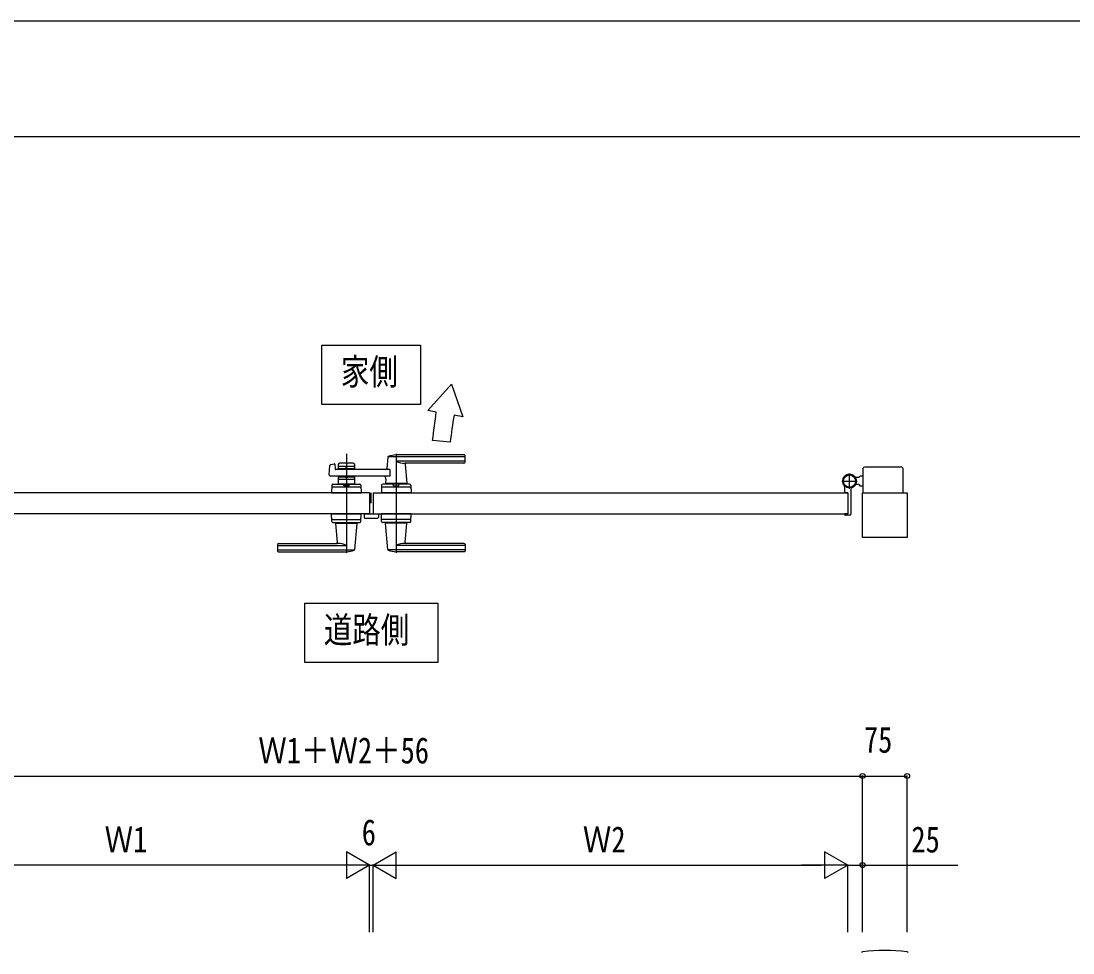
# Model space of a CAD drawing. Units: millimetres, scale not verified. Extents: x -4205 to 4205, y -2970 to 2970.
# Drawn here: x -2432 to -659, y 1400 to 2970 of the extents above; entities that cross this region are included whole.
import ezdxf
from ezdxf.enums import TextEntityAlignment as Align

# ---------------------------------------------------------------- set-up
doc = ezdxf.new("R2010")
doc.units = ezdxf.units.MM
doc.header["$LTSCALE"] = 12
for name, color, linetype in [('0-2_USER1', 3, 'Continuous'), ('0-3_YKK_12', 2, 'Continuous'), ('0-4_YKK_A1', 4, 'Continuous'), ('0-5_YKK_D', 6, 'Continuous'), ('0-6_YKK_ZWAK', 7, 'Continuous')]:
    doc.layers.add(name, color=color, linetype=linetype)
doc.styles.add('ＭＳ ゴシック', font='')
doc.styles.get('ＭＳ ゴシック').set_extended_font_data('MS Gothic')

msp = doc.modelspace()

# ---------------------------------------------------------------- linework, layer by layer
at = {"layer": '0-2_USER1'}
for points in [[(-1925.18, 2324.08), (-1925.18, 2424.08), (-1758.78, 2424.08), (-1758.78, 2324.08)], [(-1953.98, 1889.08), (-1953.98, 1989.08), (-1729.98, 1989.08), (-1729.98, 1889.08)]]:
    msp.add_lwpolyline(points, close=True, dxfattribs=at)
at = {"layer": '0-3_YKK_12'}
msp.add_line((-1841.98, 2158), (-1841.98, 2175), dxfattribs=at)
at = {"layer": '0-4_YKK_A1'}
for p, q in [((-1706.52, 2358.24), (-1746.74, 2313.72)), ((-1706.52, 2358.24), (-1687.65, 2303.31)), ((-1732.4, 2311.2), (-1746.74, 2313.72)), ((-1687.65, 2303.31), (-1702.43, 2305.91)), ((-1708.86, 2260.33), (-1738.7, 2263.51)), ((-1883.98, 2241), (-1883.98, 2074)), ((-1814.03, 2235.39), (-1815.73, 2216.31)), ((-1684.98, 2235.98), (-1813.77, 2235.98)), ((-1799.98, 2241), (-1799.98, 2074)), ((-1684.98, 2239), (-1799.98, 2239)), ((-1683.98, 2227), (-1683.98, 2238)), ((-1912.81, 2205.66), (-1911.59, 2221.07)), ((-1910.08, 2222.85), (-1904.66, 2224.2)), ((-1903.42, 2223.28), (-1903.03, 2215.45)), ((-1897.48, 2223), (-1897.48, 2214.5)), ((-1897.48, 2220), (-1870.48, 2220)), ((-1872.48, 2225), (-1895.48, 2225)), ((-1895.48, 2216), (-1886.39, 2216)), ((-1884.33, 2217.65), (-1885.69, 2216.29)), ((-1883.62, 2217.65), (-1882.27, 2216.29)), ((-1881.56, 2216), (-1872.48, 2216)), ((-1870.48, 2223), (-1870.48, 2214.5)), ((-1684.98, 2228.33), (-1799.98, 2228.33)), ((-1685.98, 2225), (-1785, 2225)), ((-1784.81, 2222.81), (-1782.01, 2191.32)), ((-1012.98, 2175), (-1012.98, 2216.5)), ((-947.98, 2218.5), (-1010.98, 2218.5)), ((-945.98, 2216.5), (-945.98, 2175)), ((-1810.42, 2214.5), (-1902.03, 2214.5)), ((-1897.48, 2203.5), (-1897.48, 2190)), ((-1895.48, 2202), (-1886.39, 2202)), ((-1884.33, 2200.35), (-1885.69, 2201.71)), ((-1883.62, 2200.35), (-1882.27, 2201.71)), ((-1881.56, 2202), (-1872.48, 2202)), ((-1870.48, 2203.5), (-1870.48, 2190)), ((-1035.98, 2182), (-1035.98, 2208)), ((-1020.48, 2201), (-1026.17, 2201)), ((-1020.48, 2201), (-1017.98, 2203.5)), ((-1012.98, 2203.5), (-1017.98, 2203.5)), ((-1908.54, 2188.07), (-1908.98, 2175)), ((-1861.25, 2185), (-1906.71, 2185)), ((-1906.55, 2190), (-1861.41, 2190)), ((-1897.48, 2198), (-1870.48, 2198)), ((-1870.48, 2190), (-1897.48, 2190)), ((-1879.48, 2187.2), (-1879.48, 2190)), ((-1859.42, 2188.07), (-1858.98, 2175)), ((-1824.54, 2188.07), (-1824.98, 2175)), ((-1777.25, 2185), (-1822.71, 2185)), ((-1777.41, 2190), (-1822.55, 2190)), ((-1781.98, 2190.99), (-1817.98, 2190.99)), ((-1817.98, 2190), (-1817.98, 2190.99)), ((-1817.35, 2198.05), (-1817.95, 2191.32)), ((-1782.31, 2190.99), (-1817.65, 2190.99)), ((-1814.98, 2190.99), (-1817.15, 2190.99)), ((-1804.48, 2187.2), (-1804.48, 2190)), ((-1782.31, 2190.99), (-1784.98, 2190.99)), ((-1781.98, 2190), (-1781.98, 2190.99)), ((-1775.42, 2188.07), (-1774.98, 2175)), ((-1048.98, 2195), (-1022.98, 2195)), ((-1043.98, 2175.8), (-1043.98, 2184.84)), ((-1020.48, 2189), (-1026.17, 2189)), ((-1020.48, 2189), (-1017.98, 2186.5)), ((-1012.98, 2186.5), (-1017.98, 2186.5)), ((-1908.98, 2175), (-1858.98, 2175)), ((-1774.98, 2175), (-1824.98, 2175)), ((-1039.28, 2175.3), (-1043.48, 2175.3)), ((-1038.98, 2175), (-1038.98, 2140)), ((-1033.98, 2180.06), (-1033.98, 2139.5)), ((-1908.54, 2126.93), (-1908.98, 2140)), ((-1908.98, 2140), (-1858.98, 2140)), ((-1906.71, 2130), (-1861.25, 2130)), ((-1859.42, 2126.93), (-1858.98, 2140)), ((-1853.98, 2140), (-1853.98, 2133.5)), ((-1853.98, 2140), (-1829.98, 2140)), ((-1852.98, 2132.5), (-1830.98, 2132.5)), ((-1829.98, 2140), (-1829.98, 2133.5)), ((-1824.54, 2126.93), (-1824.98, 2140)), ((-1774.98, 2140), (-1824.98, 2140)), ((-1777.25, 2130), (-1822.71, 2130)), ((-1775.42, 2126.93), (-1774.98, 2140)), ((-1043.98, 2139.2), (-1043.98, 2138.5)), ((-1039.28, 2139.7), (-1043.48, 2139.7)), ((-1035.98, 2137.5), (-1042.98, 2137.5)), ((-1906.55, 2125), (-1861.41, 2125)), ((-1901.98, 2125), (-1901.98, 2124)), ((-1901.98, 2124), (-1865.98, 2124)), ((-1899.15, 2092.18), (-1901.96, 2123.67)), ((-1869.93, 2079.6), (-1866.01, 2123.67)), ((-1865.98, 2125), (-1865.98, 2124)), ((-1777.41, 2125), (-1822.55, 2125)), ((-1817.98, 2125), (-1817.98, 2124)), ((-1781.98, 2124), (-1817.98, 2124)), ((-1814.03, 2079.6), (-1817.95, 2123.67)), ((-1784.81, 2092.18), (-1782, 2123.67)), ((-1781.98, 2125), (-1781.98, 2124)), ((-1999.98, 2088), (-1999.98, 2077)), ((-1998.98, 2086.67), (-1883.98, 2086.67)), ((-1998.98, 2079.02), (-1870.19, 2079.02)), ((-1998.98, 2076), (-1883.98, 2076)), ((-1997.98, 2090), (-1898.96, 2090)), ((-1684.98, 2079.02), (-1813.77, 2079.02)), ((-1684.98, 2086.67), (-1799.98, 2086.67)), ((-1684.98, 2076), (-1799.98, 2076)), ((-1685.98, 2090), (-1785, 2090)), ((-1683.98, 2088), (-1683.98, 2077))]:
    msp.add_line(p, q, dxfattribs=at)
for points in [[(-1810.42, 2214.5), (-1810.42, 2203.5), (-1910.81, 2203.5)], [(-1879.48, 2187.2), (-1888.48, 2187.2), (-1888.48, 2190)], [(-1804.48, 2187.2), (-1795.48, 2187.2), (-1795.48, 2190)], [(-1844.98, 2175), (-1844.98, 2140), (-2644.98, 2140)], [(-1844.98, 2175), (-2644.98, 2175), (-2644.98, 2140)], [(-1838.98, 2175), (-1838.98, 2140), (-1038.98, 2140)], [(-1838.98, 2175), (-1038.98, 2175), (-1038.98, 2140)]]:
    msp.add_lwpolyline(points, dxfattribs=at)
msp.add_lwpolyline([(-938.98, 2100), (-1013.98, 2100), (-1013.98, 2175), (-938.98, 2175)], close=True, dxfattribs=at)
for radius in [11.5, 10.35, 10.35]:
    msp.add_circle((-1035.98, 2195), radius, dxfattribs=at)
for centre, radius, start, end in [((-9733.49, 3343.09), 8067.36, 352.30953, 352.65116), ((-1039.37, 2189.01), 673.28, 170.00114, 173.91932), ((-1813.04, 2235.31), 1, 113.30607, 174.91858), ((-1799.98, 2205), 34, 90, 113.30607), ((-1684.98, 2238), 1, 0, 90), ((-1684.98, 2234.98), 1, 0, 90), ((-1909.6, 2220.91), 2, 104.03624, 175.49449), ((-1904.42, 2223.23), 1, 2.86241, 104.03624), ((-1895.48, 2223), 2, 90, 180), ((-1895.48, 2218), 2, 180, 270), ((-1886.39, 2217), 1, 270, 315), ((-1883.98, 2217.29), 0.5, 45, 135), ((-1881.56, 2217), 1, 225, 270), ((-1872.48, 2223), 2, 0, 90), ((-1872.48, 2218), 2, 270, 0), ((-1817.72, 2216.49), 2, 270, 354.91858), ((-1786.19, 2254.98), 30, 242.63879, 272.27092), ((-1782.82, 2223), 2, 90, 185.08142), ((-1685.98, 2227), 2, 270, 0), ((-1684.98, 2229.33), 1, 270, 0), ((-1010.98, 2216.5), 2, 90, 180), ((-947.98, 2216.5), 2, 0, 90), ((-1910.81, 2205.5), 2, 175.49449, 270), ((-1902.03, 2215.5), 1, 182.86241, 270), ((-1895.48, 2200), 2, 90, 180), ((-1886.39, 2201), 1, 45, 90), ((-1883.98, 2200.71), 0.5, 225, 315), ((-1881.56, 2201), 1, 90, 135), ((-1872.48, 2200), 2, 0, 90), ((-1822.33, 2198.49), 5, 354.91858, 90), ((-1035.98, 2195), 11.5, 295.10278, 218.01228), ((-1906.71, 2183), 2, 90, 178.09085), ((-1906.55, 2188), 2, 90, 178.09085), ((-1861.41, 2188), 2, 1.90915, 90), ((-1861.25, 2183), 2, 1.90915, 90), ((-1822.71, 2183), 2, 90, 178.09085), ((-1822.55, 2188), 2, 90, 178.09085), ((-1817.65, 2191.29), 0.3, 174.91858, 270), ((-1782.31, 2191.29), 0.3, 270, 5.08142), ((-1777.41, 2188), 2, 1.90915, 90), ((-1777.25, 2183), 2, 1.90915, 90), ((-1048.98, 2184.84), 5, 0, 38.01228), ((-1028.98, 2180.06), 5, 115.10278, 179.99998), ((-1043.48, 2175.8), 0.5, 180, 270), ((-1039.28, 2175), 0.3, 0, 90), ((-1906.71, 2132), 2, 181.90915, 270), ((-1861.25, 2132), 2, 270, 358.09085), ((-1852.98, 2133.5), 1, 180, 270), ((-1830.98, 2133.5), 1, 270, 360), ((-1822.71, 2132), 2, 181.90915, 270), ((-1777.25, 2132), 2, 270, 358.09085), ((-1043.48, 2139.2), 0.5, 90, 180), ((-1042.98, 2138.5), 1, 180, 270), ((-1039.28, 2140), 0.3, 270, 0), ((-1035.98, 2139.5), 2, 270, 0), ((-1906.55, 2127), 2, 181.90915, 270), ((-1901.66, 2123.7), 0.3, 90, 185.08142), ((-1866.31, 2123.7), 0.3, 354.91858, 90), ((-1861.41, 2127), 2, 270, 358.09085), ((-1822.55, 2127), 2, 181.90915, 270), ((-1817.65, 2123.7), 0.3, 90, 185.08142), ((-1782.3, 2123.7), 0.3, 354.91858, 90), ((-1777.41, 2127), 2, 270, 358.09085), ((-1901.15, 2092), 2, 270, 5.08142), ((-1782.81, 2092), 2, 174.91858, 270), ((-1997.98, 2088), 2, 90, 180), ((-1998.98, 2085.67), 1, 90, 180), ((-1998.98, 2080.02), 1, 180, 270), ((-1998.98, 2077), 1, 180, 270), ((-1897.77, 2060.02), 30, 62.63879, 92.27092), ((-1883.98, 2110), 34, 270, 293.30607), ((-1870.93, 2079.69), 1, 293.30607, 354.91858), ((-1813.03, 2079.69), 1, 185.08142, 246.69393), ((-1799.98, 2110), 34, 246.69393, 270), ((-1786.19, 2060.02), 30, 87.72908, 117.36121), ((-1685.98, 2088), 2, 0, 90), ((-1684.98, 2085.67), 1, 0, 90), ((-1684.98, 2080.02), 1, 270, 0), ((-1684.98, 2077), 1, 270, 0), ((-1013.83, 1399.93), 2, 96.74435, 177), ((-976.48, 1084.13), 320, 83.25565, 96.74435), ((-939.13, 1399.93), 2, 3, 83.25565)]:
    msp.add_arc(centre, radius, start, end, dxfattribs=at)
at = {"layer": '0-5_YKK_D'}
for p, q in [((-2669.98, 1698.13), (-1013.98, 1698.13)), ((-1013.98, 1435.25), (-1013.98, 1699.13)), ((-1013.98, 1435.25), (-1013.98, 1699.13)), ((-1013.98, 1698.13), (-938.98, 1698.13)), ((-938.98, 1435.25), (-938.98, 1699.13)), ((-1844.98, 1548.13), (-1883.95, 1570.63)), ((-1883.95, 1570.63), (-1883.95, 1525.63)), ((-1838.98, 1548.13), (-1800.01, 1570.63)), ((-1800.01, 1525.63), (-1800.01, 1570.63)), ((-1038.98, 1548.13), (-1077.95, 1570.63)), ((-1077.95, 1570.63), (-1077.95, 1525.63)), ((-1889.98, 1548.13), (-2599.98, 1548.13)), ((-1844.98, 1548.13), (-1922.92, 1548.13)), ((-1844.98, 1548.13), (-1883.95, 1525.63)), ((-1844.98, 1548.13), (-1861.98, 1548.13)), ((-1844.98, 1435.25), (-1844.98, 1549.13)), ((-1844.98, 1435.25), (-1844.98, 1549.13)), ((-1844.98, 1548.13), (-1838.98, 1548.13)), ((-1838.98, 1435.25), (-1838.98, 1549.13)), ((-1838.98, 1435.25), (-1838.98, 1549.13)), ((-1838.98, 1548.13), (-1821.98, 1548.13)), ((-1838.98, 1548.13), (-1800.01, 1525.63)), ((-1838.98, 1548.13), (-1761.04, 1548.13)), ((-1793.98, 1548.13), (-1083.98, 1548.13)), ((-1038.98, 1548.13), (-1116.92, 1548.13)), ((-1038.98, 1548.13), (-1077.95, 1525.63)), ((-1038.98, 1435.25), (-1038.98, 1549.13)), ((-1038.98, 1435.25), (-1038.98, 1549.13)), ((-1013.98, 1435.25), (-1013.98, 1549.13))]:
    msp.add_line(p, q, dxfattribs=at)
msp.add_lwpolyline([(-1038.98, 1548.13), (-1013.98, 1548.13), (-853.3, 1548.13)], dxfattribs=at)
for centre in [(-1013.98, 1698.13), (-1013.98, 1698.13), (-938.98, 1698.13), (-1013.98, 1548.13)]:
    msp.add_circle(centre, 4.25, dxfattribs=at)
at = {"layer": '0-6_YKK_ZWAK'}
msp.add_line((3895.02, 2775), (-3904.98, 2775), dxfattribs=at)
msp.add_lwpolyline([(-4205, -2970), (4205, -2970), (4205, 2970), (-4205, 2970)], close=True, dxfattribs=at)

# ---------------------------------------------------------------- texts
at = {"layer": '0-2_USER1', "style": 'ＭＳ ゴシック', "width": 0.8}
for s, p in [('家側', (-1893.18, 2344.08)), ('道路側', (-1921.98, 1909.08))]:
    msp.add_text(s, height=43.99, dxfattribs=at).set_placement(p, align=Align.BOTTOM_LEFT)
at = {"layer": '0-5_YKK_D', "style": 'ＭＳ ゴシック', "width": 0.8}
for s, p in [('75', (-1011.68, 1724.13)), ('Ｗ1＋Ｗ2＋56', (-2032.38, 1706.13)), ('Ｗ1', (-2291.38, 1556.13)), ('6', (-1857.98, 1568.13)), ('Ｗ2', (-1485.38, 1556.13)), ('25', (-931.7, 1556.13))]:
    msp.add_text(s, height=43.99, dxfattribs=at).set_placement(p, align=Align.BOTTOM_LEFT)

doc.saveas('drawing.dxf')
